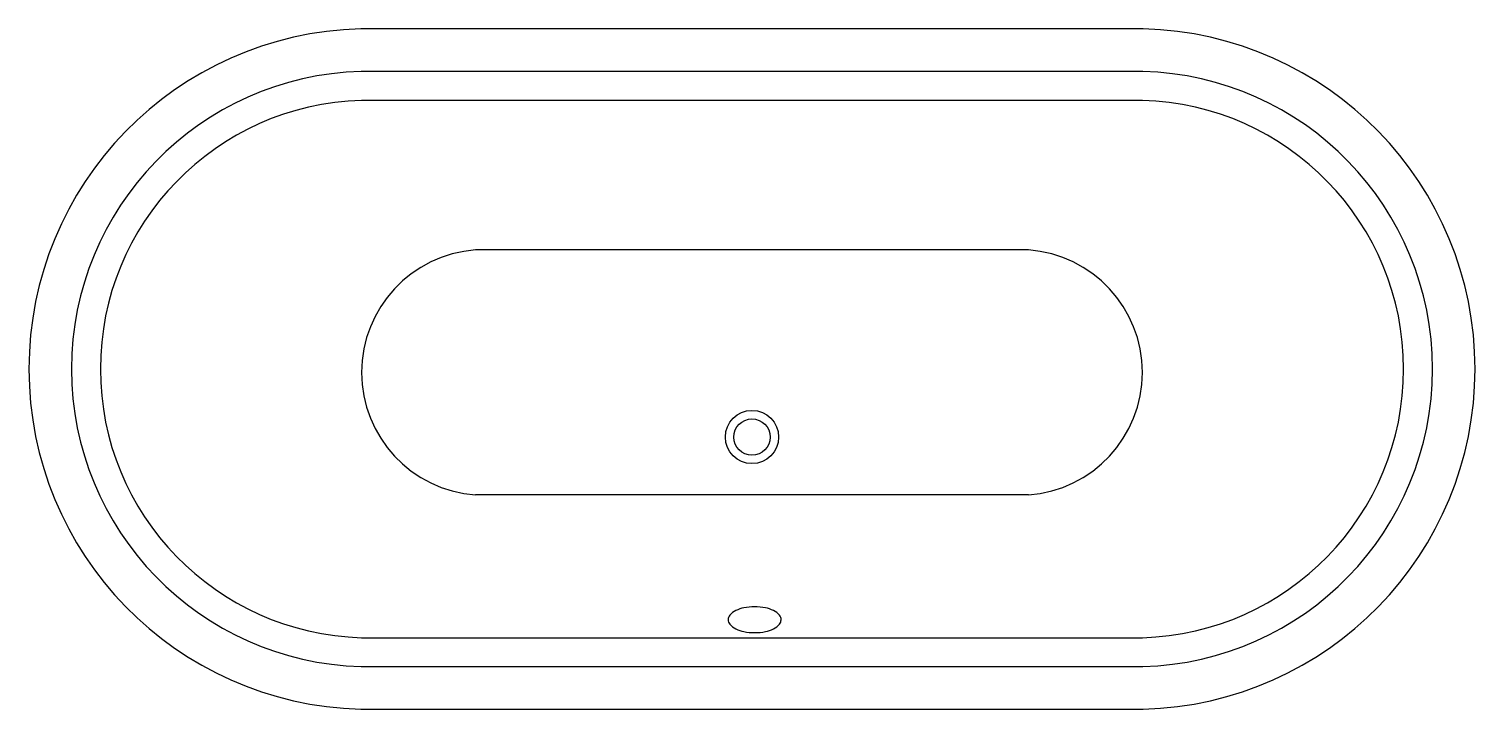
# Model space of a CAD drawing. Header units: inches. Extents: x 32017 to 33717, y 47117 to 47917.
import ezdxf

# ---------------------------------------------------------------- set-up
doc = ezdxf.new("R2010")
doc.units = ezdxf.units.IN
doc.header["$MEASUREMENT"] = 0
doc.layers.add('freecads.com', color=7, linetype='Continuous')

msp = doc.modelspace()

# ---------------------------------------------------------------- linework, layer by layer
at = {"layer": 'freecads.com'}
for points in [[(32406.7, 47116.7), (33326.7, 47116.7, 0.975), (33326.7, 47916.7), (32406.7, 47916.7, 0.975)], [(32407.4, 47166.7), (33326.1, 47166.7, 0.973297), (33326.1, 47866.7), (32407.4, 47866.7, 0.973297)], [(32407.8, 47200.7), (33325.6, 47200.7, 0.971917), (33325.6, 47832.7), (32407.8, 47832.7, 0.971917)], [(32838.6, 47221.8, 0.177435), (32840.5, 47216.7, 0.103687), (32847.7, 47211, 0.063863), (32857.2, 47207.8, 0.050039), (32869.8, 47206.6, 0.050039), (32882.4, 47207.8, 0.063863), (32891.8, 47211, 0.103687), (32899.1, 47216.7, 0.177435), (32900.9, 47221.8, 0.177435), (32899.1, 47227, 0.103687), (32891.8, 47232.6, 0.063863), (32882.4, 47235.8, 0.050039), (32869.8, 47237.1, 0.050039), (32857.2, 47235.8, 0.063863), (32847.7, 47232.6, 0.103687), (32840.5, 47227, 0.177435)]]:
    msp.add_lwpolyline(points, format="xyb", close=True, dxfattribs=at)
for points in [[(33191.6, 47656.7), (32541.8, 47656.7)], [(33191.6, 47368.7), (32541.8, 47368.7)]]:
    msp.add_lwpolyline(points, dxfattribs=at)
for radius in [31.3, 21.3]:
    msp.add_circle((32866.7, 47436.7), radius, dxfattribs=at)
for centre, start, end in [((32552.2, 47512.7), 94.1202, 265.8798), ((33181.2, 47512.7), 274.1202, 85.8798)]:
    msp.add_arc(centre, 144.4, start, end, dxfattribs=at)

doc.saveas('drawing.dxf')
